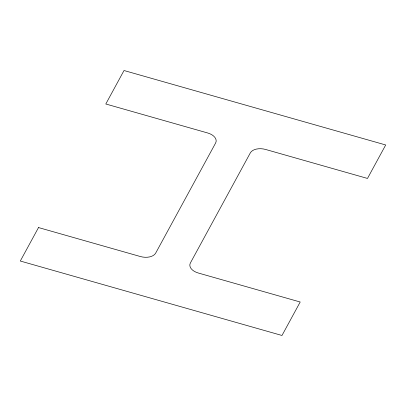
<?xml version="1.0" encoding="UTF-8"?>
<svg xmlns="http://www.w3.org/2000/svg" width="406" height="406" viewBox="0 0 406 406"><rect width="100%" height="100%" fill="white"/><g stroke="black" fill="none" stroke-linecap="round" stroke-linejoin="round"><path stroke-width="0.61" d="M38.519 227.558L20.3 261.028L281.982 335.478L300.201 302.008L198.346 273.03A12.281 7.374 8.3 0 1 190.384 262.981L250.319 152.895A12.281 7.374 8.3 0 1 265.62 149.464L367.481 178.442L385.7 144.972L124.018 70.522L105.799 103.992L207.654 132.97A12.281 7.374 8.3 0 1 215.616 143.019L155.681 253.105A12.281 7.374 8.3 0 1 140.38 256.536L38.519 227.558"/></g></svg>
